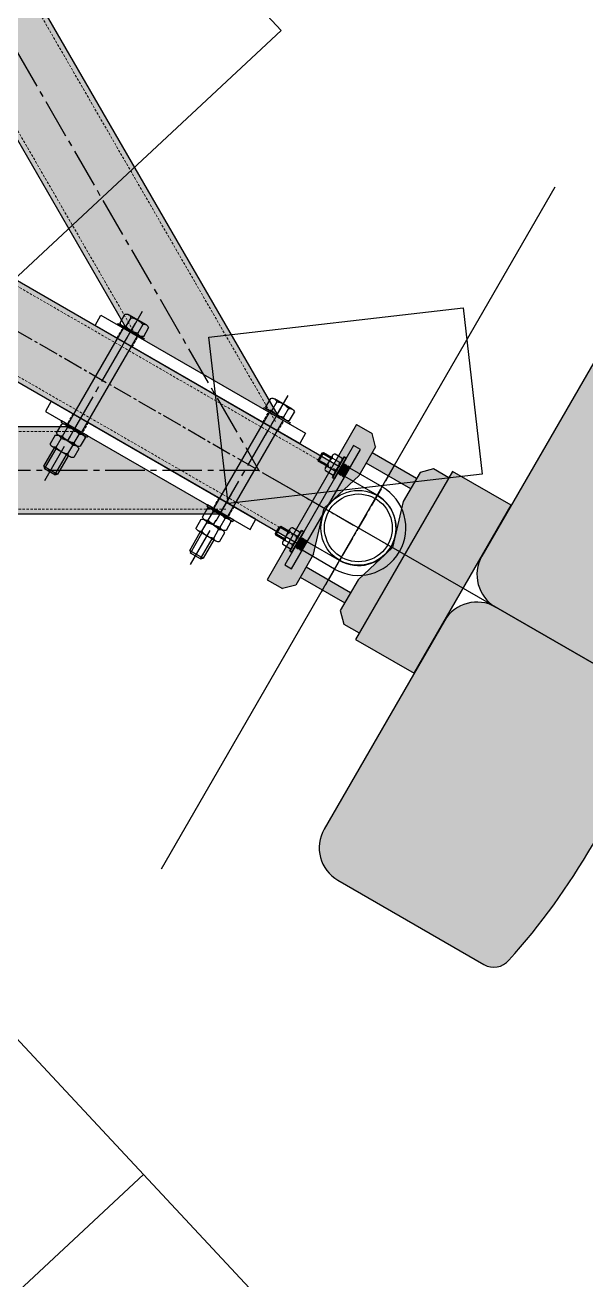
# Model space of a CAD drawing. Extents: x -408 to 1508121, y -29672 to 868845.
# Drawn here: x 1402651 to 1403220, y 373660 to 374936 of the extents above; entities that cross this region are included whole.
import ezdxf

# ---------------------------------------------------------------- set-up
doc = ezdxf.new("R2010")
doc.units = 0
doc.header["$MEASUREMENT"] = 0
for name, pattern in [('CENTER2', [16.875, 11.25, -1.875, 1.875, -1.875]), ('CENTRE', [58, 40, -6, 6, -6]), ('HIDDEN2', [4, 2.5, -1.5])]:
    doc.linetypes.add(name, pattern=pattern)
doc.layers.get('0').update_dxf_attribs({"lineweight": 25})
doc.layers.get('DEFPOINTS').update_dxf_attribs({"color": 1})
for name, color, linetype in [('Ant Bracket', 1, 'Continuous'), ('Ant Mount', 1, 'Continuous'), ('Ant Panel New', 2, 'Continuous'), ('Cable Ladder Exist', 7, 'Continuous'), ('Conc Exist', 7, 'Continuous'), ('ELEC', 1, 'CENTER2'), ('Hatch', 8, 'Continuous'), ('STEEL', 2, 'Continuous'), ('Steelwork centreline', 1, 'CENTRE'), ('Steelwork Exist', 7, 'Continuous'), ('Steelwork Hidden', 1, 'Continuous'), ('Steelwork New', 2, 'Continuous')]:
    doc.layers.add(name, color=color, linetype=linetype)
pattern_1 = [(255, (-12479.50001493878, -2438.904908980039), (1.690370196005869, -0.4529333289294116), [])]

# ---------------------------------------------------------------- blocks, each defined once
blk = doc.blocks.new('*U252')
at = {"true_color": 0xffffff}
h = blk.add_hatch(color=7, dxfattribs=at)
h.dxf.hatch_style = 1
edge = h.paths.add_edge_path()
edge.add_arc((-20, 332.284084169507), 20.00000000001337, 3.06147e-11, 79.81373082704219)
edge.add_arc((-160.25, -328.7058499686827), 695.6958635921673, 78.07209080770674, 101.927909192294)
edge.add_arc((-300.5, 332.2840841695288), 19.99999999998905, 100.1862691729204, 180.000000000026)
edge.add_line((-320.5, 332.2840841695143), (-320.5, 160.9900136234792))
edge.add_arc((-282.5, 160.9900136234792), 38, 180, 270)
edge.add_line((-282.5, 122.9900136234791), (-38, 122.9900136234791))
edge.add_arc((-38, 160.9900136234792), 38, 270, 360)
edge.add_line((0, 160.9900136234792), (0, 332.2840841695143))
h = blk.add_hatch(color=7, dxfattribs=at)
h.dxf.hatch_style = 1
edge = h.paths.add_edge_path()
edge.add_arc((300.5, 332.2840841695143), 20.00000000000017, 3.257e-13, 79.81373082628548)
edge.add_arc((160.250000000029, -334.0629289173594), 700.9381492454584, 78.16259554155371, 101.8374044583965)
edge.add_arc((20.00000000002911, 332.284084169507), 20.00000000002469, 100.1862691719408, 179.9999999999744)
edge.add_line((0, 332.2840841695143), (0, 160.9900136234792))
edge.add_arc((38, 160.9900136234792), 38, 180, 270)
edge.add_line((38, 122.9900136234791), (282.5, 122.9900136234791))
edge.add_arc((282.5, 160.9900136234792), 38, 270, 360)
edge.add_line((320.5, 160.9900136234792), (320.5, 332.2840841695143))
h = blk.add_hatch(color=7, dxfattribs=at)
h.dxf.hatch_style = 1
h.paths.add_polyline_path([(99.55547155512613, 122.9900136234791), (-97.50000000017464, 122.9900136234791), (-97.50000000017464, 54.08523181393684), (99.55547155512613, 54.08523181393684)])
h.paths.add_polyline_path([(0, 40.08523181472265), (45.97706112964078, 26.08523181459168), (82.05547155521344, 26.08523181453347), (92.05547155538807, 36.08523181387865), (92.05547155541716, 54.08523181393684), (-90.00000000046568, 54.08523181393684), (-90.00000000046568, 36.08523181393684), (-80.00000000023282, 26.08523181459168), (-45.97706113054301, 26.08523181462079)])
h.paths.add_polyline_path([(-61.00000000061118, 26.08523181461352), (-73.00000000032014, 26.08523181459896), (-73.00000000032014, -26.00618149116054), (-61.00000000061118, -26.00618149116054)])
h.paths.add_polyline_path([(72.99999999941794, 26.08523181454803), (60.99999999970895, 26.08523181456985), (60.99999999970895, -26.00618149119692), (72.99999999941794, -26.00618149121146)])
h.paths.add_polyline_path([(92.05547155538807, -36.00618149143703), (82.05547155518434, -26.00618149121874), (45.97706112964078, -26.00618149118965), (-2.91038e-11, -40.0061814913206), (-45.97706113054301, -26.00618149116054), (-80.00000000023282, -26.00618149116054), (-90.00000000046568, -36.00618149137881), (-90.00000000049477, -54.0061814914079), (92.05547155538807, -54.00618149149522)])
at = {"linetype": 'ByBlock', "lineweight": -2}
for p, q in [((-320.5, 332.2840841695143), (-320.5, 160.9900136234792)), ((0, 160.9900136234792), (0, 332.2840841695143)), ((0, 332.2840841695143), (0, 160.9900136234792)), ((320.5, 160.9900136234792), (320.5, 332.2840841695143)), ((-282.5, 122.9900136234791), (-38, 122.9900136234791)), ((-97.5000000001455, 122.9900136235374), (-97.50000000017464, 54.08523181393684)), ((38, 122.9900136234791), (282.5, 122.9900136234791)), ((99.55547155509704, 54.08523181393684), (99.55547155512613, 122.9900136234791)), ((-97.50000000017464, 54.08523181393684), (99.55547155509704, 54.08523181393684))]:
    blk.add_line(p, q, dxfattribs=at)
blk.add_lwpolyline([(-97.50000000017464, 54.08523181393684), (99.55547155512613, 54.08523181393684), (99.55547155512613, 122.9900136234791), (-97.50000000017464, 122.9900136234791)], close=True, dxfattribs=at)
for centre, radius, start, end in [((-160.25, -328.7058499686755), 695.6958635921588, 78.07209080801243, 101.9279091919875), ((160.25, -328.7058499686755), 695.6958635921588, 78.07209080801243, 101.9279091919875), ((-300.5, 332.2840841695143), 20, 100.1862691736886, 180), ((-20, 332.2840841695143), 20, 0, 79.81373082631134), ((20, 332.2840841695143), 20, 100.1862691736886, 180), ((300.5, 332.2840841695143), 20, 0, 79.81373082631134), ((-282.5, 160.9900136234792), 38, 180, 270), ((-38, 160.9900136234792), 38.00000000000006, 270, 0), ((38, 160.9900136234792), 38, 180, 270), ((282.5, 160.9900136234792), 38.00000000000006, 270, 0)]:
    blk.add_arc(centre, radius, start, end, dxfattribs=at)
at = {"layer": 'Ant Bracket', "linetype": 'ByBlock', "lineweight": -2}
for p, q in [((-80.00000000023282, -26.00618149116054), (-90.00000000046568, -36.00618149137881)), ((-90.00000000049477, -54.0061814914079), (-90.00000000046568, -36.00618149137881)), ((-80.00000000023282, -26.00618149116054), (-45.97706113054301, -26.00618149116054)), ((-45.97706113054301, -26.00618149116054), (-2.91038e-11, -40.0061814913206)), ((45.97706112964078, -26.00618149118965), (-2.91038e-11, -40.0061814913206)), ((45.97706112964078, -26.00618149118965), (82.05547155518434, -26.00618149121874)), ((82.05547155518434, -26.00618149121874), (92.05547155538807, -36.00618149143703)), ((92.05547155538807, -54.00618149149522), (92.05547155538807, -36.00618149143703)), ((-90.00000000049477, -54.0061814914079), (92.05547155538807, -54.00618149149522))]:
    blk.add_line(p, q, dxfattribs=at)
for points in [[(-90.00000000046568, 54.08523181393684), (-90.00000000046568, 36.08523181393684), (-80.00000000023282, 26.08523181459168), (-45.97706113063032, 26.08523181459168), (0, 40.08523181472265), (45.97706112964078, 26.08523181459168), (82.05547155521344, 26.08523181453347), (92.05547155538807, 36.08523181387865), (92.05547155541716, 54.08523181390774)], [(-73.00000000032014, 26.08523181459168), (-73.00000000032014, -26.00618149025831)], [(-61.00000000061118, 26.08523181462079), (-61.00000000061118, -26.00618149025831)], [(60.99999999970895, 26.08523181456985), (60.99999999965075, -26.00618149119692)], [(72.99999999941794, -26.00618149121146), (72.99999999950523, 26.08523181454803)]]:
    blk.add_lwpolyline(points, dxfattribs=at)
at = {"layer": 'Ant Mount', "linetype": 'ByBlock', "lineweight": -2}
for radius in [38.05, 34.45]:
    blk.add_circle((0, 0), radius, dxfattribs=at)
at = {"layer": 'DEFPOINTS', "linetype": 'Continuous'}
for p, q in [((0, 400), (0, -100)), ((400, 0), (-400, 0))]:
    blk.add_line(p, q, dxfattribs=at)
blk = doc.blocks.new('M16 x 200 - DN')
at = {"layer": 'Steelwork centreline'}
blk.add_line((173.9000000065134, -1.63709e-10), (-24.50029901610105, 2.18279e-11), dxfattribs=at)
at = {"layer": 'Steelwork Exist'}
for p, q in [((-2.999999899970133, 13.84999999999127), (-12.99999997499981, 13.84999999999491)), ((115.8999999065126, 13.85000000010041), (125.8999999815423, 13.85000000010405)), ((128.9002989851287, 13.85000000010041), (138.9002990601584, 13.85000000010041)), ((-14.50029901610105, -10.38749999999709), (-14.50029901610105, 10.38749999999709)), ((-12.99999997499981, 6.925000000006548), (-2.999999899970133, 6.925000000002909)), ((-1.499999937484972, -11.14422870169437), (-1.499999937484972, 11.14422870170165)), ((112.9000000065425, 8.000000000094587), (0, 7.999999999985447)), ((114.3999999440275, -11.14422870158523), (114.3999999440275, 11.14422870181079)), ((125.8999999815423, 6.925000000115688), (115.8999999065126, 6.925000000112048)), ((127.4002990226436, -11.14422870158887), (127.4002990226436, 11.14422870180715)), ((127.4002990226436, -10.38749999988795), (127.4002990226436, 10.38750000010623)), ((138.9002990601584, 6.925000000112048), (128.9002989851287, 6.925000000112048)), ((140.4005981012597, -10.38749999988431), (140.4005981012597, 10.38750000010987)), ((161.9000000065134, 8.00000000003638), (140.4005981012597, 8.000000000076398)), ((163.9000000065134, 6.000000000036378), (140.4005981012597, 6.000000000083673)), ((161.9000000065134, 8.00000000003638), (163.9000000065134, 6.000000000036378)), ((161.9000000065134, 8.00000000003638), (161.9000000064843, -7.999999999963619)), ((163.9000000065134, -5.999999999963619), (163.9000000065134, 6.000000000036378)), ((-12.99999997499981, -6.924999999999272), (-2.999999899970133, -6.925000000002909)), ((0, -8.00000000001455), (112.9000000065425, -7.999999999905413)), ((125.8999999815132, -6.924999999890133), (115.8999999065126, -6.924999999893771)), ((138.9002990601293, -6.924999999893771), (128.9002989851287, -6.924999999893771)), ((163.9000000065134, -5.999999999963619), (140.4005981012597, -5.999999999916325)), ((140.4005981012597, -7.999999999923602), (161.9000000065134, -7.999999999963619)), ((163.9000000065134, -5.999999999963619), (161.9000000065134, -7.999999999963619)), ((-2.999999899970133, -13.84999999999127), (-12.99999997499981, -13.84999999998763)), ((115.8999999065126, -13.84999999988213), (125.8999999815132, -13.84999999987849)), ((128.9002989851287, -13.84999999988213), (138.9002990601293, -13.84999999988213))]:
    blk.add_line(p, q, dxfattribs=at)
for points in [[(0, 15.34999996250553), (-1.499999937484972, 15.34999996250917), (-1.499999937484972, -15.3499999625019), (0, -15.34999996250553), (0, 15.34999996250553)], [(112.9000000065425, 15.34999996261467), (114.3999999440275, 15.34999996261831), (114.3999999440275, -15.34999996239276), (112.9000000065425, -15.34999996239639), (112.9000000065425, 15.34999996261467)]]:
    blk.add_lwpolyline(points, dxfattribs=at)
for centre, radius, start, end in [((-9.75464395916788, 10.38749999999709), 4.745655056930011, 133.1458918217666, 226.8541081780909), ((-6.245355915802065, 10.38749999999709), 4.745655056926849, 313.1458918217666, 46.85410817809084), ((119.1453559223446, 10.38750000010623), 4.745655056926849, 133.1458918217666, 226.8541081780909), ((122.6546439657104, 10.38750000010623), 4.745655056930011, 313.1458918217666, 46.85410817809084), ((132.1456550009607, 10.38750000010623), 4.745655056926849, 133.1458918217666, 226.8541081780909), ((135.6549430443265, 10.38750000010623), 4.745655056930011, 313.1458918217666, 46.85410817809084), ((2.235208776692161, -1.09139e-11), 16.73520871419808, 155.5563409632218, 204.4436590367782), ((-18.23520865169121, -1.45519e-11), 16.73520871419834, 335.5563409632218, 24.44365903677817), ((131.1352086582337, 9.45874e-11), 16.73520871419834, 155.5563409632218, 204.4436590367782), ((110.6647912298212, 9.45874e-11), 16.73520871419808, 335.5563409632218, 24.44365903677817), ((144.1355077368498, 9.82254e-11), 16.73520871419834, 155.5563409632218, 204.4436590367782), ((123.6650903084373, 9.45874e-11), 16.73520871419808, 335.5563409632218, 24.44365903677817), ((-9.75464395916788, -10.38749999999709), 4.745655056927732, 133.1458918217666, 226.8541081780909), ((-6.245355915802065, -10.38749999999709), 4.745655056927732, 313.1458918217666, 46.85410817809084), ((119.1453559223446, -10.38749999988795), 4.745655056927732, 133.1458918217666, 226.8541081780909), ((122.6546439657104, -10.38749999988795), 4.745655056927732, 313.1458918217666, 46.85410817809084), ((132.1456550009607, -10.38749999988795), 4.745655056927732, 133.1458918217666, 226.8541081780909), ((135.6549430443265, -10.38749999988795), 4.745655056927732, 313.1458918217666, 46.85410817809084)]:
    blk.add_arc(centre, radius, start, end, dxfattribs=at)
blk = doc.blocks.new('hf')
at = {"true_color": 0xffffff}
h = blk.add_hatch(color=7, dxfattribs=at)
h.dxf.hatch_style = 1
h.paths.add_polyline_path([(845.939658399685, -423.2206440999196), (691.9603416068347, -334.3206440999085), (56.4500000032665, 766.4155562929216), (56.45000000330447, 944.2155562928057)])
h = blk.add_hatch(color=7, dxfattribs=at)
h.dxf.hatch_style = 1
h.paths.add_polyline_path([(864.3584794549043, -550.3640397205603), (908.8084794548996, -473.3743813241298), (259.2894266167188, -98.37438132420714), (214.8394266167245, -175.3640397206379)])
h = blk.add_hatch(color=7, dxfattribs=at)
h.dxf.hatch_style = 1
h.paths.add_polyline_path([(-789.4896583963858, -520.9949121928969), (-635.5103416035148, -432.0949121929224), (635.5103416036188, -432.0949121929216), (789.4896583963729, -520.9949121928969)])
at = {"layer": 'Hatch'}
h = blk.add_hatch(color=256, dxfattribs=at)
h.dxf.hatch_style = 1
h.paths.add_polyline_path([(687.1105993456002, -331.5206440999318), (681.1105993456002, -341.912948945348), (696.6990566137101, -350.9129489453335), (702.6990566137393, -340.5206440999464)])
h = blk.add_hatch(color=256, dxfattribs=at)
h.dxf.hatch_style = 1
h.paths.add_polyline_path([(630.6605993423436, -429.2949121928431), (636.6605993423145, -418.9026073473979), (652.2490566104533, -427.9026073474559), (646.2490566104533, -438.2949121928723)])
h = blk.add_hatch(color=256, dxfattribs=at)
h.dxf.hatch_style = 1
h.paths.add_polyline_path([(850.7894006608694, -426.0206440999172), (844.7894006608693, -436.4129489453334), (829.2009433927595, -427.4129489453479), (835.2009433927306, -417.0206440999171)])
h = blk.add_hatch(color=256, dxfattribs=at)
h.dxf.hatch_style = 1
h.paths.add_polyline_path([(911.2084794549884, -469.2174593860253), (905.2084794549883, -479.6097642314417), (912.1366826852608, -483.6097642314417), (918.1366826852608, -473.2174593860253)])
h = blk.add_hatch(color=256, dxfattribs=at)
h.dxf.hatch_style = 1
h.paths.add_polyline_path([(794.3394006576857, -523.7949121929013), (800.3394006577147, -513.4026073474852), (784.7509433895464, -504.4026073475142), (778.7509433895468, -514.7949121929305)])
h = blk.add_hatch(color=256, dxfattribs=at)
h.dxf.hatch_style = 1
h.paths.add_polyline_path([(861.9584794549883, -554.5209616587962), (867.9584794549883, -544.1286568133801), (874.8866826852609, -548.1286568133801), (868.8866826852608, -558.5209616587962)])
at = {"layer": 'Steelwork centreline'}
for p, q in [((7.3896e-12, 953.0898243858103), (825.4000000065698, -476.5449121929116)), ((683.9048279796407, -355.0732029831852), (699.9048279796261, -327.360390062051)), ((649.4548279763837, -414.742353309546), (633.4548279763549, -442.4551662306656)), ((831.9951720267999, -440.5732029831996), (847.9951720268582, -412.8603900621092)), ((825.400000006557, -476.5449121929123), (-825.4000000065715, -476.5449121929086)), ((797.5451720236744, -500.2423533096334), (781.5451720237033, -527.9551662307822))]:
    blk.add_line(p, q, dxfattribs=at)
at = {"layer": 'Steelwork centreline', "ltscale": 0.5}
for p, q in [((0, 7.276000000000001e-12), (959.4162159132976, -553.9192105224392)), ((963.9639492990973, -469.9423052384809), (888.9639492990973, -599.8461158061473))]:
    blk.add_line(p, q, dxfattribs=at)
at = {"layer": 'Steelwork Exist'}
for p, q in [((900.1918774947552, -461.2981755515429), (892.8418774947786, -474.0287489871334)), ((900.2661745776419, -464.1700873113293), (907.1943778729036, -468.1700873488444)), ((909.7184159460304, -466.7983250908363), (902.3684159460536, -479.5288985264269)), ((909.6443778728573, -463.9265628703797), (902.7161745775957, -459.9265628328648)), ((899.8443778728104, -480.9006607846312), (892.9161745775491, -476.9006607471165)), ((895.3661745776187, -472.6571362684553), (902.2943778728804, -476.6571363059701)), ((866.3943778726243, -538.8377602981345), (859.4661745773628, -534.8377602606197)), ((849.5918774944294, -548.939946415092), (856.9418774944061, -536.2093729795015)), ((852.1161745772697, -547.5683336964139), (859.0443778725314, -551.5683337339286)), ((857.016174577293, -539.0812847392879), (863.9443778725544, -543.0812847768029)), ((859.1184159457042, -554.4400959543854), (866.4684159456807, -541.7095225187948)), ((856.5943778725779, -555.8118582123933), (849.6661745773163, -551.8118581748786))]:
    blk.add_line(p, q, dxfattribs=at)
at = {"layer": 'Steelwork Exist', "lineweight": 35}
for points in [[(912.0434159457218, -462.7713069642413), (900.0434159456053, -483.5559166544626), (902.2084794550606, -484.8059166544626), (914.2084794549883, -464.0213069641249)], [(912.0434159448632, -462.771306964816), (900.0434159453724, -483.55591665487), (902.208479454639, -484.8059166547537), (914.2084794541735, -464.0213069647287)], [(856.7934159464203, -558.4671140812131), (868.7934159458383, -537.6825043905847), (870.9584794552936, -538.9325043905847), (858.9584794556868, -559.7171140810968)], [(856.793415946493, -558.4671140801729), (868.7934159460707, -537.6825043901845), (870.9584794553375, -538.932504390068), (858.9584794558032, -559.7171140800854)]]:
    blk.add_lwpolyline(points, close=True, dxfattribs=at)
at = {"layer": 'Steelwork Exist'}
for centre, radius, start, end in [((904.0977456958644, -472.0402785660698), 8.75333351466861, 115.9589495952772, 184.0410504041151), ((902.5739531536383, -462.6734675744302), 2.75058404577865, 87.0361485095817, 212.9638514904596), ((898.4628067545418, -468.7869450514263), 8.753333514668562, 295.9589495952772, 4.041050404115087), ((907.3365992968613, -465.4231826072718), 2.750584045776614, 267.0361485095817, 32.96385149045962), ((895.2239531536618, -475.4040410100206), 2.750584045781435, 87.0361485095817, 212.9638514904596), ((899.9865992968843, -478.1537560428623), 2.750584045781435, 267.0361485095817, 32.96385149045962), ((859.3239531532892, -537.5846650023886), 2.750584045781435, 87.0361485095817, 212.9638514904596), ((851.9739531533122, -550.3152384379791), 2.75058404577865, 87.0361485095817, 212.9638514904596), ((860.8477456956316, -546.9514759938247), 8.75333351466861, 115.9589495813866, 184.0410504183714), ((855.212806754309, -543.698142479181), 8.753333514668562, 295.9589495813865, 4.041050418371336), ((864.0865992965117, -540.3343800352303), 2.750584045781435, 267.0361485095817, 32.96385149045962), ((856.7365992965351, -553.0649534708207), 2.750584045776614, 267.0361485095817, 32.96385149045962)]:
    blk.add_arc(centre, radius, start, end, dxfattribs=at)
at = {"layer": 'Steelwork Hidden', "linetype": 'HIDDEN2', "lineweight": 13}
for p, q in [((50.95073868921583, 943.7405562929048), (842.7786656758637, -427.7456440999066)), ((56.45000000326536, 776.4155562929321), (700.6205956446863, -339.3206440999137)), ((681.1105993456002, -341.912948945348), (687.1105993456002, -331.5206440999318)), ((696.6990566137101, -350.9129489453335), (702.6990566137393, -340.5206440999464)), ((636.6605993423145, -418.9026073473979), (630.6605993423436, -429.2949121928431)), ((829.2009433927595, -427.4129489453479), (835.2009433927306, -417.0206440999171)), ((652.2490566104533, -427.9026073474559), (646.2490566104533, -438.2949121928723)), ((844.7894006608693, -436.4129489453334), (850.7894006608694, -426.0206440999172)), ((644.1705956414731, -437.0949121929258), (-644.1705956413671, -437.0949121929258)), ((918.1366826852608, -473.2174593860253), (911.2084794549884, -469.2174593860253)), ((912.1366826852608, -483.6097642314417), (905.2084794549883, -479.6097642314417)), ((784.7509433895464, -504.4026073475142), (778.7509433895468, -514.7949121929305)), ((791.8279269867053, -515.9949121928967), (-791.8279269865887, -515.9949121928967)), ((800.3394006577147, -513.4026073474852), (794.3394006576857, -523.7949121929013)), ((874.8866826852609, -548.1286568133801), (867.9584794549883, -544.1286568133801)), ((868.8866826852608, -558.5209616587962), (861.9584794549883, -554.5209616587962))]:
    blk.add_line(p, q, dxfattribs=at)
for points in [[(256.7894266167132, -102.7045083431439), (906.3084794548922, -477.7045083430712)], [(217.3394266167015, -171.0339127017287), (866.8584794549098, -546.0339127016487)]]:
    blk.add_lwpolyline(points, dxfattribs=at)
at = {"layer": 'Steelwork New'}
for p, q in [((502.6948292015037, 171.296839506659), (845.939658399685, -423.2206440999196)), ((425.7051708050673, 126.846839506659), (691.9603416068347, -334.3206440999086)), ((635.5103416036188, -432.0949121929216), (103, -432.0949121929106)), ((890.9636182683753, -458.6837838686042), (885.9636182683753, -467.3440379064485)), ((890.963618268317, -458.6837838685751), (889.324387783723, -459.123014353303)), ((899.0168774945923, -463.3333352507178), (890.963618268317, -458.6837838685751)), ((889.324387783723, -459.123014353303), (885.524387783793, -465.7048074219418)), ((885.9636182683753, -467.3440379064485), (885.524387783793, -465.7048074219418)), ((894.0168774945924, -471.9935892885622), (885.9636182683753, -467.3440379064485)), ((894.6176545236812, -470.9548074220291), (886.563618268352, -466.3048074219477)), ((898.4176545234658, -464.373014353303), (890.3636182682823, -459.7230143533088)), ((945.588949299039, -501.7687388275298), (912.6366826853192, -482.7437388276812)), ((950.5889492990393, -493.1084847896853), (917.6366826853192, -474.0834847898366)), ((789.4896583964924, -520.9949121928969), (103, -520.9949121929112)), ((842.2743877839093, -540.6160048490927), (846.0743877838393, -534.0342117804539)), ((842.7136182683753, -542.2552353338033), (847.7136182683753, -533.5949812959587)), ((847.7136182683753, -533.5949812959587), (846.0743877838393, -534.0342117804539)), ((855.1676545237277, -539.2842117805411), (847.1136182683986, -534.6342117804596)), ((855.7668774945923, -538.2445326780723), (847.7136182683753, -533.5949812959587)), ((842.7136182683168, -542.2552353337741), (842.2743877839093, -540.6160048490927)), ((850.7668774945923, -546.904786715917), (842.7136182683168, -542.2552353337741)), ((851.3676545236522, -545.8660048490927), (843.3136182684683, -541.2160048490987)), ((902.3389492990393, -576.6799362548843), (869.3866826853192, -557.6549362550358)), ((907.338949299039, -568.0196822170399), (874.3866826853191, -548.9946822171914))]:
    blk.add_line(p, q, dxfattribs=at)
for points in [[(259.2894266167132, -98.37438132422541), (908.8084794548922, -473.3743813241453)], [(214.8394266167015, -175.3640397206545), (864.3584794548951, -550.3640397205745)]]:
    blk.add_lwpolyline(points, dxfattribs=at)
for points in [[(659.0269515492172, -329.1629489453565), (665.0269515492172, -318.7706440999432), (872.8730484574681, -438.7706440999681), (866.8730484574678, -449.1629489453814)], [(614.5769515459169, -406.1526073475094), (608.5769515459169, -416.5449121929226), (816.4230484541969, -536.5449121928973), (822.4230484541969, -526.1526073474841)], [(858.5116826853191, -576.4909887873507), (928.5116826853191, -455.247432257529), (921.583479455032, -451.247432257529), (851.5834794550316, -572.4909887873507)]]:
    blk.add_lwpolyline(points, close=True, dxfattribs=at)
for radius in [38.05, 34.45]:
    blk.add_circle((926.463949299301, -534.8942105224342), radius, dxfattribs=at)
for radius in [48.24999999976717, 38.25]:
    blk.add_arc((926.4639492990973, -534.8942105223176), radius, 239.9999999999376, 59.99999999993757, dxfattribs=at)
at = {"layer": 'Steelwork Exist', "xscale": -1, "rotation": 60.00000000000002}
for p in [(694.9048279795679, -336.0206440999828), (842.9951720269164, -421.5206441000482)]:
    blk.add_blockref('M16 x 200 - DN', p, dxfattribs=at)
blk = doc.blocks.new('*U255')
at = {"true_color": 0xffffff}
h = blk.add_hatch(color=7, dxfattribs=at)
h.dxf.hatch_style = 1
edge = h.paths.add_edge_path()
edge.add_line((-332.7066466859715, 276.4412483093329), (-862.7066466859714, 276.4412483093329))
edge.add_arc((-862.7066466859714, 266.4412483093329), 10, 90, 180)
edge.add_line((-872.7066466859714, 266.4412483093329), (-872.7066466859714, 153.4412483093329))
edge.add_arc((-862.7066466859714, 153.4412483093329), 10, 180, 270)
edge.add_line((-862.7066466859714, 143.4412483093328), (-332.7066466859715, 143.4412483093328))
edge.add_arc((-332.7066466859715, 163.4412483093329), 20, 270, 360)
edge.add_line((-312.7066466859715, 163.4412483093329), (-312.7066466859715, 256.4412483093329))
edge.add_arc((-332.7066466859715, 256.4412483093329), 20, 0, 90)
h = blk.add_hatch(color=7, dxfattribs=at)
h.dxf.hatch_style = 1
edge = h.paths.add_edge_path()
edge.add_line((-446.0885262970286, 139.1153693262022), (-706.7968293869808, 139.1153693262022))
edge.add_arc((-706.7968293869808, 134.1153693262022), 5, 90, 180)
edge.add_line((-711.7968293869808, 134.1153693262022), (-711.7968293869808, 97.1153693262022))
edge.add_arc((-706.7968293869808, 97.1153693262022), 5, 180, 270)
edge.add_line((-706.7968293869808, 92.1153693262022), (-666.5837014428863, 92.1153693262022))
edge.add_arc((-666.583701443008, 82.11536932649622), 9.99999999970597, 89.99999999930237, 179.9974358599911)
edge.add_line((-676.5837014326997, 82.11581685335246), (-676.5837014326997, -82.11582135241598))
edge.add_arc((-666.5841534486977, -82.11582135241598), 9.999547984002104, 180.0000000000001, 270.0025899196011)
edge.add_line((-666.5837014428863, -92.1153693262022), (-706.7968293869808, -92.1153693262022))
edge.add_arc((-706.7968293869808, -97.1153693262022), 5, 90, 180)
edge.add_line((-711.7968293869808, -97.1153693262022), (-711.7968293869808, -134.1153693262022))
edge.add_arc((-706.7968293869808, -134.1153693262022), 5, 180, 270)
edge.add_line((-706.7968293869808, -139.1153693262022), (-446.0885262970286, -139.1153693262022))
edge.add_arc((-446.0885262970286, -134.1153693262022), 5, 270, 360)
edge.add_line((-441.0885262970286, -134.1153693262022), (-441.0885262970286, -97.1153693262022))
edge.add_arc((-446.0885262970286, -97.1153693262022), 5, 0, 90)
edge.add_line((-446.0885262970286, -92.1153693262022), (-481.9074327716688, -92.11536932617183))
edge.add_arc((-483.562393213261, -78.04116031827297), 14.1711768481399, 276.7065086065166, 368.5758282112092)
edge.add_line((-469.5496589279336, -75.92797998756993), (-482.6034682748312, -75.9279799873475))
edge.add_line((-482.6034682748312, -75.9279799873475), (-511.1367397224703, -61.83331205439754))
edge.add_line((-511.1367397224703, -61.83331205439754), (-545.516775590152, -61.83331205439754))
edge.add_arc((-525.4818612282731, -61.18088892583221), 20.04553440112059, 124.14569243126351, 181.8651383306969, ccw=False)
edge.add_line((-536.7334032615287, -44.59094464321345), (-513.2378649284828, -28.67530617603916))
edge.add_arc((-518.8645265931723, -20.36891965548211), 10.03271541098321, 304.1133129720614, 359.9000611521219)
edge.add_arc((-12189.23337541665, -0.0127187310044761), 11680.41931751228, 359.9000611521219, 360.1000636260545)
edge.add_arc((-527.66162601415, 15.69275943016178), 19.40593010181404, 13.99677610861405, 41.98984976492545)
edge.add_line((-513.2379093257337, 28.67530617603524), (-536.7334032611278, 44.59094464295775))
edge.add_arc((-525.5027205288199, 61.17026306462722), 20.02503518001577, 178.102532482827, 235.88663675663952, ccw=False)
edge.add_line((-545.516775590152, 61.83331205439754), (-511.1367397224703, 61.83331205439754))
edge.add_line((-511.1367397224703, 61.83331205439754), (-482.6034682748312, 75.9279799873475))
edge.add_line((-482.6034682748312, 75.9279799873475), (-469.5496589279673, 75.9279799873475))
edge.add_arc((-483.5623932132608, 78.0411603182731), 14.17117684813971, 351.4241717878807, 443.2934913934836)
edge.add_line((-481.9074327716688, 92.11536932617183), (-446.0885262970286, 92.1153693262022))
edge.add_arc((-446.088526297033, 97.11536932620643), 5.000000000004233, 270.0000000000495, 359.9999999999515)
edge.add_line((-441.0885262970286, 97.1153693262022), (-441.0885262970286, 134.1153693262022))
edge.add_arc((-446.0885262970286, 134.1153693262022), 5, 0, 90)
h = blk.add_hatch()
h.set_pattern_fill('_USER', color=256, scale=1.75, angle=255, pattern_type=0)
h.set_pattern_definition(pattern_1)
h.paths.add_polyline_path([(-500.8611339541557, 52.7888820877124), (-565.245125746721, 52.7888820877124), (-565.245125746721, 59.48338667719509), (-500.8611339541557, 59.48338667719509)])
h = blk.add_hatch()
h.set_pattern_fill('_USER', color=256, scale=1.75, angle=255, pattern_type=0)
h.set_pattern_definition(pattern_1)
h.paths.add_polyline_path([(-500.8611339541557, -52.7888820877124), (-565.245125746721, -52.7888820877124), (-565.245125746721, -59.48338667719509), (-500.8611339541557, -59.48338667719509)])
h = blk.add_hatch(color=7, dxfattribs=at)
h.dxf.hatch_style = 1
edge = h.paths.add_edge_path()
edge.add_line((-332.7066466859715, -143.4412483093328), (-862.7066466859714, -143.4412483093328))
edge.add_arc((-862.7066466859714, -153.4412483093329), 10, 90, 180)
edge.add_line((-872.7066466859714, -153.4412483093329), (-872.7066466859714, -266.4412483093329))
edge.add_arc((-862.7066466859714, -266.4412483093329), 10, 180, 270)
edge.add_line((-862.7066466859714, -276.4412483093329), (-332.7066466859715, -276.4412483093329))
edge.add_arc((-332.7066466859715, -256.4412483093329), 20, 270, 360)
edge.add_line((-312.7066466859715, -256.4412483093329), (-312.7066466859715, -163.4412483093329))
edge.add_arc((-332.7066466859715, -163.4412483093329), 20, 0, 90)
for p, q in [((-840.1391144060934, 276.4412483093329), (-840.1391144060934, 143.4412483093328)), ((-833.7055040693549, 276.4412483093329), (-833.7055040693549, 143.4412483093328)), ((-776.0874149192996, 276.4412483093329), (-776.0874149192996, 143.4412483093328)), ((-703.3556432265495, 276.4412483093329), (-703.3556432265495, 143.4412483093328)), ((-424.8595786234536, 276.4412483093329), (-424.8595786234536, 143.4412483093328)), ((-414.8595786234536, 276.4412483093329), (-414.8595786234536, 143.4412483093328)), ((-414.8595786234536, 266.441248309362), (-332.7066466859715, 266.4412483093329)), ((-322.7066466859715, 256.4412483093329), (-322.7066466859715, 163.4412483093329)), ((-414.8595786234536, 153.441248309362), (-332.7066466859715, 153.4412483093329)), ((-442.8685123504136, 143.4412483093038), (-742.5447810215289, 143.4412483093328)), ((-711.7947045865174, 134.1153693262022), (-711.7947045865174, 97.1153693262022)), ((-446.0864014965655, 139.1153693262022), (-706.7947045865174, 139.1153693262022)), ((-441.0864014965653, 134.1153693262022), (-441.0864014965653, 97.1153693262022)), ((-446.0864014965655, 92.1153693262022), (-706.7947045865174, 92.1153693262022)), ((-657.7505694092423, 85.68155152793044), (-657.7505694092423, 92.1153693262022)), ((-520.830650124949, 83.68155152793042), (-520.830650124949, 70.2002534295898)), ((-493.8206322870855, 85.68155152793044), (-518.8306501249488, 85.68155152793044)), ((-491.8206322870855, 83.68155152793042), (-491.8206322870855, 77.0939938496158)), ((-657.7505694092423, 61.83331205439754), (-657.7505694092423, 68.2002534295898)), ((-518.8306501249488, 68.2002534295898), (-506.4058328237033, 68.2002534295898)), ((-511.1346149220071, 61.83331205439754), (-482.6013434743682, 75.9279799873475)), ((-505.0455499073314, 68.52637415268691), (-493.4603493707427, 74.4201145727129)), ((-482.6013434743682, 75.9279799873475), (-469.5475341275041, 75.9279799873475)), ((-654.4667174678642, 61.83331205439754), (-676.5824966475658, 61.83331205439754)), ((-624.8986425822541, 61.83331205439754), (-636.5600700311652, 61.83331205439754)), ((-632.4510826484355, 45.19958248708279), (-632.4510826484355, 61.83331205439754)), ((-624.8986425822541, 61.83331205439754), (-511.1346149220071, 61.83331205439754)), ((-565.245125746721, 59.48338667719509), (-500.8611339541557, 59.48338667719509)), ((-565.245125746721, 59.48338667719509), (-565.245125746721, 52.78888208768328)), ((-565.245125746721, 52.78888208768328), (-500.8611339541557, 52.78888208768328)), ((-560.5146507896887, 50.54071163828485), (-560.5146507896887, 61.83331205439754)), ((-560.5146507896887, 50.54071163828485), (-560.5146507896887, 61.83331205439754)), ((-545.5146507896889, 61.1495455406839), (-545.5146507896889, 61.83331205439754)), ((-545.5146507896889, 61.1495455406839), (-545.5146507896889, 61.83331205439754)), ((-500.8611339541557, 62.48338667719509), (-500.8611339541557, 49.78888208768331)), ((-495.8611339541557, 62.48338667719509), (-500.8611339541557, 62.48338667719509)), ((-497.8611339541557, 62.48338667719509), (-497.8611339541557, 49.78888208768331)), ((-495.8611339541557, 62.48338667719509), (-495.8611339541557, 49.78888208768331)), ((-647.1434730507779, 40.019498990383), (-663.5830543745133, 40.01949899035389)), ((-651.2436895346791, 12.6880898400268), (-632.7269406668374, 44.18600741471164)), ((-524.7605199370473, 7.087493351195008), (-560.5146507896887, 50.54071163828485)), ((-536.7312784606647, 44.59094464295775), (-513.2357401280196, 28.67530617603916)), ((-495.8611339541557, 49.78888208768331), (-500.8611339541557, 49.7888820876542)), ((-657.2088868728778, 15.82868535025045), (-644.5572600783952, 35.4991363818117)), ((-651.2436895346791, -12.68808984005591), (-632.7269406668374, -44.18600741471164)), ((-524.7605199370473, -7.087493351195008), (-560.5146507896887, -50.54071163828485)), ((-657.2088868728778, -15.82868535025045), (-644.5572600783952, -35.4991363818117)), ((-536.7312784606647, -44.59094464295775), (-513.2357401280196, -28.67530617603916)), ((-647.1434730507779, -40.019498990383), (-663.5830543745133, -40.01949899035389)), ((-632.4510826484355, -45.19958248708279), (-632.4510826484355, -61.83331205439754)), ((-560.5146507896887, -50.54071163828485), (-560.5146507896887, -61.83331205439754)), ((-500.8611339541557, -62.48338667719509), (-500.8611339541557, -49.78888208768331)), ((-495.8611339541557, -49.78888208768331), (-500.8611339541557, -49.7888820876542)), ((-497.8611339541557, -62.48338667719509), (-497.8611339541557, -49.78888208768331)), ((-495.8611339541557, -62.48338667719509), (-495.8611339541557, -49.78888208768331)), ((-654.4667174678642, -61.83331205439754), (-676.5824966475658, -61.83331205439754)), ((-657.7505694092423, -61.83331205439754), (-657.7505694092423, -68.2002534295898)), ((-624.8986425822541, -61.83331205439754), (-636.5600700311652, -61.83331205439754)), ((-624.8986425822541, -61.83331205439754), (-511.1346149220071, -61.83331205439754)), ((-565.245125746721, -52.78888208768328), (-500.8611339541557, -52.78888208768328)), ((-565.245125746721, -59.48338667719509), (-565.245125746721, -52.78888208768328)), ((-565.245125746721, -59.48338667719509), (-500.8611339541557, -59.48338667719509)), ((-545.5146507896889, -61.1495455406839), (-545.5146507896889, -61.83331205439754)), ((-511.1346149220071, -61.83331205439754), (-482.6013434743682, -75.9279799873475)), ((-495.8611339541557, -62.48338667719509), (-500.8611339541557, -62.48338667719509)), ((-520.830650124949, -83.68155152793042), (-520.830650124949, -70.2002534295898)), ((-518.8306501249488, -68.2002534295898), (-506.4058328237033, -68.2002534295898)), ((-505.0455499073314, -68.52637415268691), (-493.4603493707427, -74.4201145727129)), ((-482.6013434743682, -75.9279799873475), (-469.5475341275041, -75.9279799873475)), ((-657.7505694092423, -85.68155152793044), (-657.7505694092423, -92.1153693262022)), ((-493.8206322870855, -85.68155152793044), (-518.8306501249488, -85.68155152793044)), ((-491.8206322870855, -83.68155152793042), (-491.8206322870855, -77.0939938496158)), ((-711.7947045865174, -134.1153693262022), (-711.7947045865174, -97.1153693262022)), ((-446.0864014965655, -92.1153693262022), (-706.7947045865174, -92.1153693262022)), ((-441.0864014965653, -134.1153693262022), (-441.0864014965653, -97.1153693262022)), ((-446.0864014965655, -139.1153693262022), (-706.7947045865174, -139.1153693262022)), ((-840.1391144060934, -276.4412483093329), (-840.1391144060934, -143.4412483093328)), ((-833.7055040693549, -276.4412483093329), (-833.7055040693549, -143.4412483093328)), ((-776.0874149192996, -276.4412483093329), (-776.0874149192996, -143.4412483093328)), ((-442.8685123504136, -143.4412483093038), (-742.5447810215289, -143.4412483093328)), ((-703.3556432265495, -276.4412483093329), (-703.3556432265495, -143.4412483093328)), ((-424.8595786234536, -276.4412483093329), (-424.8595786234536, -143.4412483093328)), ((-414.8595786234536, -276.4412483093329), (-414.8595786234536, -143.4412483093328)), ((-414.8595786234536, -153.441248309362), (-332.7066466859715, -153.4412483093329)), ((-322.7066466859715, -256.4412483093329), (-322.7066466859715, -163.4412483093329)), ((-414.8595786234536, -266.441248309362), (-332.7066466859715, -266.4412483093329)), ((-442.8685123504136, -276.4412483093038), (-742.5447810215289, -276.4412483093329))]:
    blk.add_line(p, q)
for points in [[(-872.7066466859714, 266.4412483093329, -0.4142135623730951), (-862.7066466859714, 276.4412483093329), (-332.7066466859715, 276.4412483093329), (-862.7066466859714, 276.4412483093329), (-332.7066466859715, 276.4412483093329, -0.4142135623730951), (-312.7066466859715, 256.4412483093329), (-312.7066466859715, 163.4412483093329, -0.4142135623730951), (-332.7066466859715, 143.4412483093328), (-862.7066466859714, 143.4412483093328, -0.4142135623730951), (-872.7066466859714, 153.4412483093329)], [(-661.7749665230684, 83.68155152793042), (-661.7749665230684, 70.2002534295898, 0.4142135623730951), (-659.7749665230684, 68.2002534295898), (-645.7284717045432, 68.2002534295898, 0.4142135623730951), (-643.7284717045432, 70.2002534295898), (-643.7284717045432, 83.68155152793042, 0.4142135623730951), (-645.7284717045432, 85.68155152793044), (-659.7749665230684, 85.68155152793044, 0.4142135623730951)], [(-654.5366411587629, 61.30909316777252), (-654.5366411587629, 47.82779506943189, 0.4142135623730951), (-652.5366411587628, 45.82779506943189), (-638.4901463402375, 45.82779506943189, 0.4142135623730951), (-636.4901463402375, 47.82779506943189), (-636.4901463402375, 61.30909316777252, 0.4142135623730951), (-638.4901463402375, 63.30909316777251), (-652.5366411587628, 63.30909316777251, 0.4142135623730951)], [(-654.5366411587629, -61.30909316777252), (-654.5366411587629, -47.82779506943189, -0.4142135623730951), (-652.5366411587628, -45.82779506943189), (-638.4901463402375, -45.82779506943189, -0.4142135623730951), (-636.4901463402375, -47.82779506943189), (-636.4901463402375, -61.30909316777252, -0.4142135623730951), (-638.4901463402375, -63.30909316777251), (-652.5366411587628, -63.30909316777251, -0.4142135623730951)], [(-661.7749665230684, -83.68155152793042), (-661.7749665230684, -70.2002534295898, -0.4142135623730951), (-659.7749665230684, -68.2002534295898), (-645.7284717045432, -68.2002534295898, -0.4142135623730951), (-643.7284717045432, -70.2002534295898), (-643.7284717045432, -83.68155152793042, -0.4142135623730951), (-645.7284717045432, -85.68155152793044), (-659.7749665230684, -85.68155152793044, -0.4142135623730951)], [(-872.7066466859714, -266.4412483093329, 0.4142135623730951), (-862.7066466859714, -276.4412483093329), (-332.7066466859715, -276.4412483093329), (-862.7066466859714, -276.4412483093329), (-332.7066466859715, -276.4412483093329, 0.4142135623730951), (-312.7066466859715, -256.4412483093329), (-312.7066466859715, -163.4412483093329, 0.4142135623730951), (-332.7066466859715, -143.4412483093328), (-862.7066466859714, -143.4412483093328, 0.4142135623730951), (-872.7066466859714, -153.4412483093329)]]:
    blk.add_lwpolyline(points, format="xyb", close=True)
for points in [[(-682.0541925380702, 272.5120136884507), (-682.0541925380702, 266.5418082750402), (-659.1909152265171, 266.5418082750402), (-659.1909152265171, 272.5120136884507)], [(-682.0541925380702, 272.5120136884507), (-682.0541925380702, 266.5418082750402), (-659.1909152265171, 266.5418082750402), (-659.1909152265171, 272.5120136884507)], [(-682.0541925380702, 147.3704829302151), (-682.0541925380702, 153.3406883436255), (-659.1909152265171, 153.3406883436255), (-659.1909152265171, 147.3704829302151)], [(-682.0541925380702, 147.3704829302151), (-682.0541925380702, 153.3406883436255), (-659.1909152265171, 153.3406883436255), (-659.1909152265171, 147.3704829302151)], [(-682.0541925380702, -147.3704829302151), (-682.0541925380702, -153.3406883436255), (-659.1909152265171, -153.3406883436255), (-659.1909152265171, -147.3704829302151)], [(-682.0541925380702, -147.3704829302151), (-682.0541925380702, -153.3406883436255), (-659.1909152265171, -153.3406883436255), (-659.1909152265171, -147.3704829302151)], [(-682.0541925380702, -272.5120136884507), (-682.0541925380702, -266.5418082750402), (-659.1909152265171, -266.5418082750402), (-659.1909152265171, -272.5120136884507)], [(-682.0541925380702, -272.5120136884507), (-682.0541925380702, -266.5418082750402), (-659.1909152265171, -266.5418082750402), (-659.1909152265171, -272.5120136884507)]]:
    blk.add_lwpolyline(points, close=True)
for centre, radius in [((-826.2683315909699, 269.2595454424154), 3.954529108246788), ((-783.470479360828, 269.2595454424154), 3.954529108246788), ((-692.4990483639294, 269.2595454424154), 3.954529108246788), ((-440.0144312001529, 269.2595454424154), 3.954529108246788), ((-398.506260153069, 251.518461920321), 9.313590698272073), ((-342.1309995233778, 251.518461920321), 9.313590698272073), ((-826.2683315909699, 225.0559816169552), 3.954529108246788), ((-784.0483288646674, 225.0559816169552), 3.954529108246788), ((-398.506260153069, 168.3640346983447), 9.313590698272073), ((-342.1309995233778, 168.3640346983447), 9.313590698272073), ((-826.2683315909699, 150.6229511762503), 3.954529108246788), ((-783.470479360828, 150.6229511762503), 3.954529108246788), ((-692.4990483639294, 150.6229511762503), 3.954529108246788), ((-439.3831532214998, 150.6229511762503), 3.954529108246788), ((-592.7066466859712, 0), 57), ((-826.2683315909699, -150.6229511762503), 3.954529108246788), ((-783.470479360828, -150.6229511762503), 3.954529108246788), ((-692.4990483639294, -150.6229511762503), 3.954529108246788), ((-439.3831532214998, -150.6229511762503), 3.954529108246788), ((-398.506260153069, -168.3640346983447), 9.313590698272073), ((-342.1309995233778, -168.3640346983447), 9.313590698272073), ((-826.2683315909699, -225.0559816169552), 3.954529108246788), ((-784.0483288646674, -225.0559816169552), 3.954529108246788), ((-398.506260153069, -251.518461920321), 9.313590698272073), ((-342.1309995233778, -251.518461920321), 9.313590698272073), ((-826.2683315909699, -269.2595454424154), 3.954529108246788), ((-783.470479360828, -269.2595454424154), 3.954529108246788), ((-692.4990483639294, -269.2595454424154), 3.954529108246788), ((-440.0144312001529, -269.2595454424154), 3.954529108246788)]:
    blk.add_circle(centre, radius)
for centre, radius, start, end in [((-332.7066466859715, 256.4412483093329), 10, 0, 90), ((-332.7066466859715, 163.4412483093329), 10, 270, 0), ((-706.7947045865174, 134.1153693262022), 5, 90, 180), ((-446.0864014965655, 134.1153693262022), 5, 0, 90), ((-706.7947045865174, 97.1153693262022), 5, 180, 270), ((-666.581576642423, 82.11536932620218), 10, 90, 179.9973194892577), ((-483.5602684127978, 78.04116031827287), 14.17117684814001, 351.4241717887913, 83.29349139348301), ((-446.0864014965655, 97.1153693262022), 5, 270, 0), ((1586062.78368404, -2.2497260943e-06), 1586739.367385473, 179.9970348691381, 180.0029651308618), ((-518.8306501249488, 83.68155152793042), 2, 90, 180), ((-493.8206322870855, 83.68155152793042), 2, 0, 90), ((-494.8206322870856, 77.0939938496158), 3, 296.9638112957081, 0), ((-518.8306501249488, 70.2002534295898), 2, 180, 270), ((-506.4058328237033, 71.2002534295898), 3, 270, 296.9638112957081), ((-525.5146507896887, 61.1495455406839, -3.31276326e-08), 20, 180, 235.8866870304551), ((-525.5146507896887, 61.1495455406839, -3.31276326e-08), 20, 180, 235.8866870304551), ((-663.5830543745133, 37.019498990383), 3, 90, 179.9983637194614), ((-647.1434730507779, 37.019498990383), 3, 329.5499149481155, 90), ((-634.4510826484358, 45.19958248708279), 2, 329.5499149481155, 0), ((784365.0461301843, 5.146016750572016), 785031.6298316165, 179.997673700267, 179.9991093573394), ((-518.8297460403874, 20.38630173838464), 10, 0.0006737508038803, 55.98595212273631), ((-661.5168080572212, 18.92849232832668), 5.307258070952176, 197.3131889037044, 324.2627262238712), ((-1587248.196977413, -1.727783016307511), 1586739.367385473, 359.9993262525312, 0.0007985251532157001), ((-592.7066466859712, 0), 60, 168.3879029667359, 191.6120970332616), ((-649.5195475531098, 11.67451476768474), 2, 149.5499149505764, 168.3879029667359), ((-537.9804835526329, -2.91038e-11), 15.00000000001585, 331.8033291177296, 28.19667088227047), ((-649.5195475531098, -11.67451476768474), 2, 191.6120970332616, 210.4500850518844), ((-661.5168080572212, -18.92849232832668), 5.307258070952176, 35.73727377612459, 162.6868110949014), ((784365.0461301843, -5.146016750688432), 785031.6298316165, 180.0008906426606, 180.0023262997329), ((-518.8297016430467, -20.38630173832644), 10, 304.0140478772636, 359.9993262475286), ((-663.5830543745133, -37.019498990383), 3, 180.0016362805386, 270), ((-647.1434730507779, -37.019498990383), 3, 270, 30.45008505188445), ((-634.4510826484358, -45.19958248708279), 2, 0, 30.45008505188445), ((-525.5146507896887, -61.1495455406839, -3.31277144e-08), 20, 124.113312973478, 180), ((-518.8306501249488, -70.2002534295898), 2, 90, 180), ((-506.4058328237033, -71.2002534295898), 3, 63.03618870429187, 90), ((-494.8206322870856, -77.0939938496158), 3, 0, 63.03618870429187), ((-483.5602684127978, -78.04116031827287), 14.17117684814001, 276.706508606517, 8.575828211208632), ((-666.581576642423, -82.11536932620218), 10, 180.0026805124098, 270), ((-518.8306501249488, -83.68155152793042), 2, 180, 270), ((-493.8206322870855, -83.68155152793042), 2, 270, 0), ((-706.7947045865174, -97.1153693262022), 5, 90, 180), ((-446.0864014965655, -97.1153693262022), 5, 0, 90), ((-706.7947045865174, -134.1153693262022), 5, 180, 270), ((-446.0864014965655, -134.1153693262022), 5, 270, 0), ((-332.7066466859715, -163.4412483093329), 10, 0, 90), ((-332.7066466859715, -256.4412483093329), 10, 270, 0)]:
    blk.add_arc(centre, radius, start, end)

msp = doc.modelspace()

# ---------------------------------------------------------------- linework, layer by layer
at = {"layer": 'Ant Panel New', "lineweight": -2}
msp.add_lwpolyline([(1403114.882465519, 374479.2830125373), (1402856.594829133, 374449.4921265139), (1402837.116172887, 374618.3725041507), (1403095.403809273, 374648.1633901743)], close=True, dxfattribs=at)
at = {"layer": 'Cable Ladder Exist'}
for p, q in [((1402738.277869572, 373802.342561734), (1402584.410058481, 373967.3455878585)), ((1404404.301238653, 372015.7512302441), (1402738.277869572, 373802.342561734))]:
    msp.add_line(p, q, dxfattribs=at)
msp.add_lwpolyline([(1402441.709240698, 373460.5478461683), (1402770.818406454, 373767.4471081673)], dxfattribs=at)
at = {"layer": 'Conc Exist'}
msp.add_lwpolyline([(1401214.545494421, 374989.1303335175), (1402092.169936437, 375807.5283655148), (1402910.567968434, 374929.9039234994), (1402032.943526418, 374111.5058915021)], close=True, dxfattribs=at)

# ---------------------------------------------------------------- block references
at = {"layer": 'Ant Panel New', "lineweight": -2, "rotation": 240}
msp.add_blockref('*U252', (1402989.020680726, 374424.6229179861), dxfattribs=at)
at = {"layer": 'ELEC', "lineweight": -2, "rotation": 209.9999981257141}
msp.add_blockref('*U255', (1402043.797109372, 374948.686278053), dxfattribs=at)
at = {"layer": 'STEEL'}
msp.add_blockref('hf', (1402062.556731427, 374959.5171285083), dxfattribs=at)

doc.saveas('drawing.dxf')
